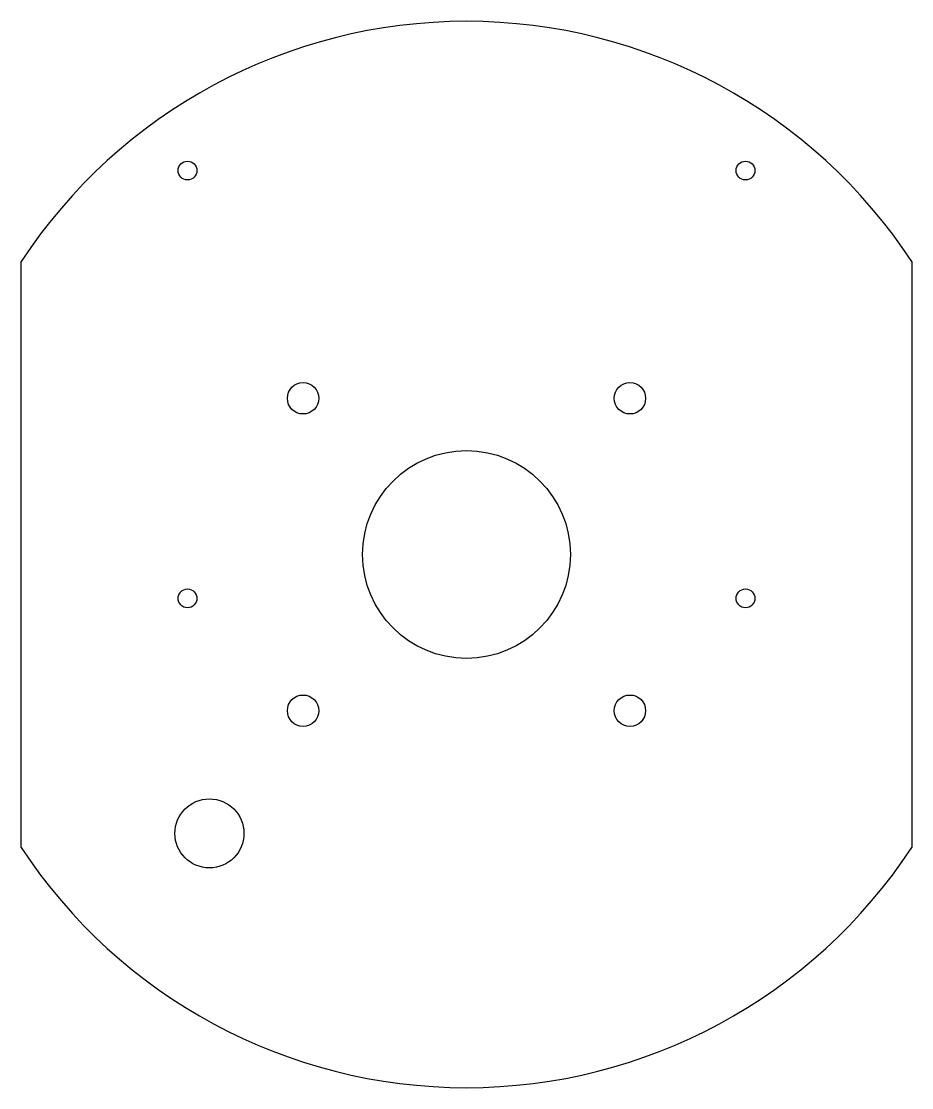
# Model space of a CAD drawing. Header units: millimetres. Extents: x -71 to 71, y -85 to 85.
import ezdxf

# ---------------------------------------------------------------- set-up
doc = ezdxf.new("R2010")
doc.units = ezdxf.units.MM

msp = doc.modelspace()

# ---------------------------------------------------------------- linework, layer by layer
at = {"color": 7, "linetype": 'Continuous', "lineweight": 25}
for p, q in [((-71, -46.73), (-71, 46.73)), ((71, 46.73), (71, -46.73))]:
    msp.add_line(p, q, dxfattribs=at)
for centre, radius in [((-44.5, 61.21), 1.5), ((44.5, 61.21), 1.5), ((-26.07, 24.9), 2.5), ((26.07, 24.9), 2.5), ((0, 0), 16.57), ((-44.5, -6.99), 1.5), ((44.5, -6.99), 1.5), ((-26.07, -24.9), 2.5), ((26.07, -24.9), 2.5), ((-41, -44.46), 5.5)]:
    msp.add_circle(centre, radius, dxfattribs=at)
for start, end in [(33.3535, 146.6465), (213.3535, 326.6465)]:
    msp.add_arc((0, 0), 85, start, end, dxfattribs=at)

doc.saveas('drawing.dxf')
